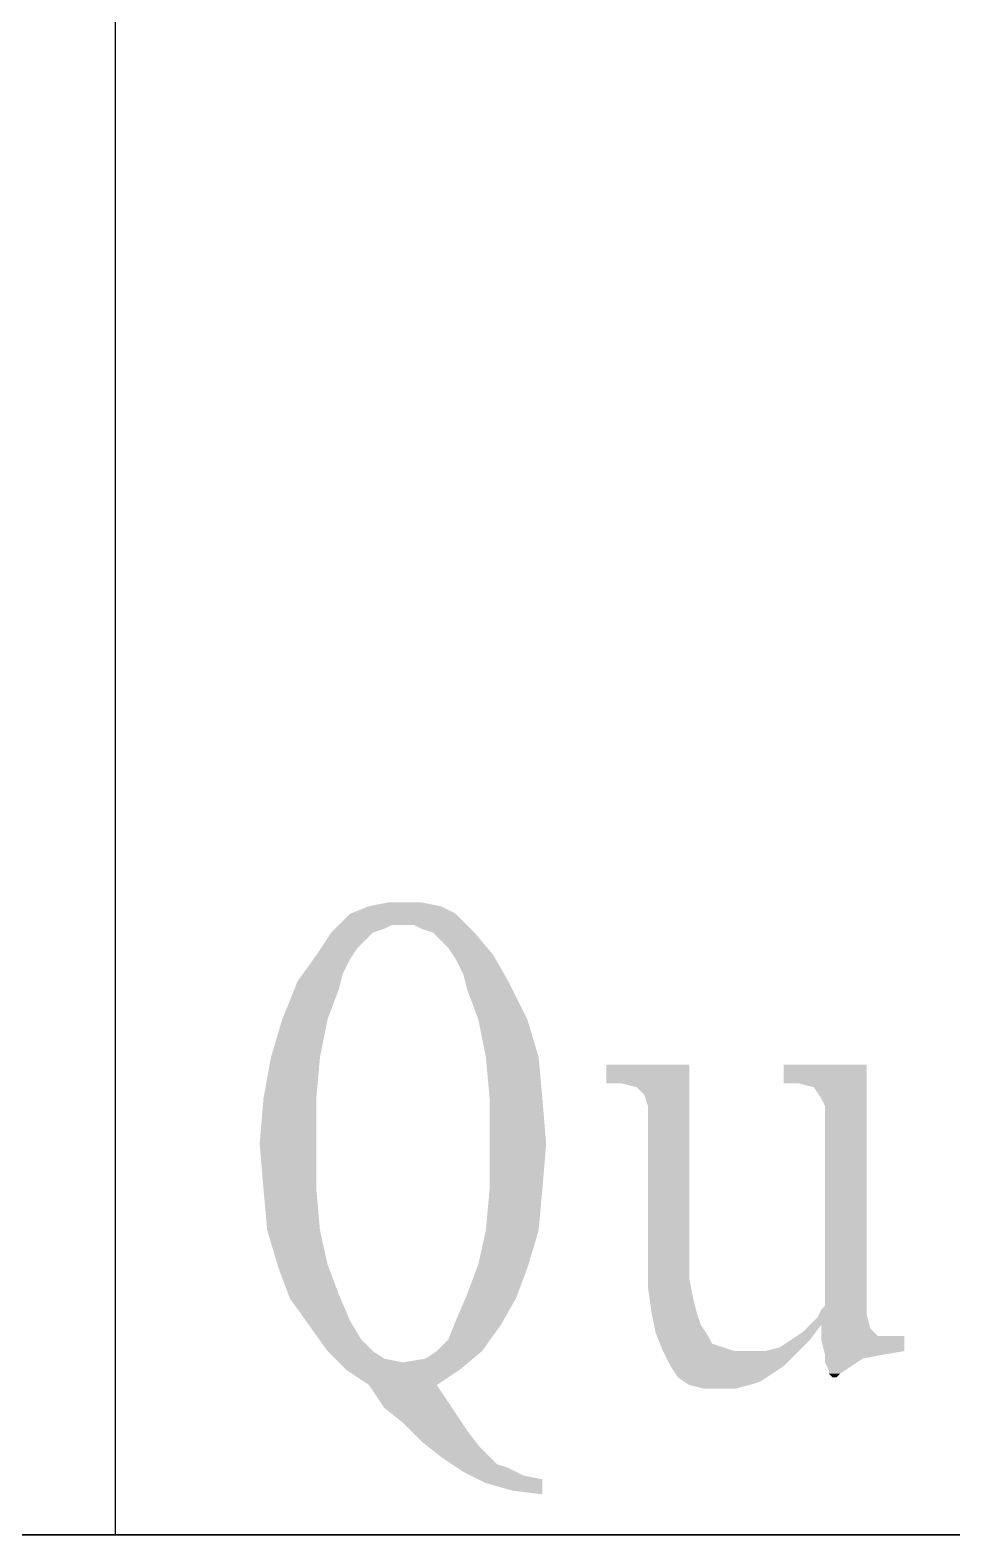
# Model space of a CAD drawing. Header units: millimetres. Extents: x 336 to 634, y 189 to 399.
# Drawn here: x 541.22 to 544.84, y 255.18 to 261.09 of the extents above; entities that cross this region are included whole.
import ezdxf

# ---------------------------------------------------------------- set-up
doc = ezdxf.new("R2010")
doc.units = ezdxf.units.MM

msp = doc.modelspace()

# ---------------------------------------------------------------- linework, layer by layer
at = {"color": 2, "linetype": 'Continuous'}
for p, q in [((541.54988, 297.17577), (541.54988, 255.17577)), ((448.54988, 255.17577), (628.54988, 255.17577))]:
    msp.add_line(p, q, dxfattribs=at)
at = {"color": 7, "linetype": 'Continuous'}
msp.add_line((448.54993, 255.17685), (628.54993, 255.17685), dxfattribs=at)
for points in [[(542.82969, 257.64614), (542.47414, 257.61651), (542.54821, 257.64614)], [(542.47414, 257.61651), (542.82969, 257.64614), (542.88895, 257.61651)], [(542.68155, 257.66096), (542.75562, 257.66096), (542.54821, 257.64614)], [(542.68155, 257.66096), (542.54821, 257.64614), (542.62229, 257.66096)], [(542.54821, 257.64614), (542.75562, 257.66096), (542.82969, 257.64614)], [(542.88895, 257.61651), (542.6371, 257.57207), (542.40006, 257.54244)], [(542.88895, 257.61651), (542.40006, 257.54244), (542.47414, 257.61651)], [(542.6371, 257.57207), (542.60747, 257.55725), (542.40006, 257.54244)], [(542.68155, 257.57207), (542.6371, 257.57207), (542.88895, 257.61651)], [(542.72599, 257.57207), (542.68155, 257.57207), (542.88895, 257.61651)], [(542.75562, 257.55725), (542.72599, 257.57207), (542.88895, 257.61651)], [(542.80006, 257.54244), (542.75562, 257.55725), (542.88895, 257.61651)], [(542.80006, 257.54244), (542.88895, 257.61651), (542.96303, 257.54244)], [(542.56303, 257.54244), (542.5334, 257.51281), (542.34081, 257.45355)], [(542.56303, 257.54244), (542.34081, 257.45355), (542.40006, 257.54244)], [(542.5334, 257.51281), (542.50377, 257.48318), (542.34081, 257.45355)], [(542.40006, 257.54244), (542.60747, 257.55725), (542.56303, 257.54244)], [(542.96303, 257.54244), (542.82969, 257.51281), (542.80006, 257.54244)], [(542.85932, 257.48318), (542.82969, 257.51281), (542.96303, 257.54244)], [(542.85932, 257.48318), (542.96303, 257.54244), (543.0371, 257.45355)], [(542.47414, 257.43873), (542.26673, 257.34984), (542.34081, 257.45355)], [(542.34081, 257.45355), (542.50377, 257.48318), (542.47414, 257.43873)], [(543.0371, 257.45355), (542.88895, 257.43873), (542.85932, 257.48318)], [(542.91858, 257.37947), (542.88895, 257.43873), (543.0371, 257.45355)], [(542.91858, 257.37947), (543.0371, 257.45355), (543.09636, 257.34984)], [(542.47414, 257.43873), (542.44451, 257.37947), (542.26673, 257.34984)], [(542.42969, 257.32021), (542.20747, 257.2017), (542.26673, 257.34984)], [(542.26673, 257.34984), (542.44451, 257.37947), (542.42969, 257.32021)], [(543.09636, 257.34984), (542.9334, 257.32021), (542.91858, 257.37947)], [(542.97784, 257.2017), (542.9334, 257.32021), (543.09636, 257.34984)], [(542.97784, 257.2017), (543.09636, 257.34984), (543.17043, 257.2017)], [(542.20747, 257.2017), (542.42969, 257.32021), (542.38525, 257.2017)], [(542.38525, 257.2017), (542.16303, 257.05355), (542.20747, 257.2017)], [(542.16303, 257.05355), (542.38525, 257.2017), (542.35562, 257.05355)], [(543.17043, 257.2017), (543.00747, 257.05355), (542.97784, 257.2017)], [(543.00747, 257.05355), (543.17043, 257.2017), (543.21488, 257.05355)], [(542.35562, 257.05355), (542.1334, 256.89059), (542.16303, 257.05355)], [(542.1334, 256.89059), (542.35562, 257.05355), (542.34081, 256.89059)], [(543.21488, 257.05355), (543.02229, 256.89059), (543.00747, 257.05355)], [(543.02229, 256.89059), (543.21488, 257.05355), (543.22969, 256.89059)], [(543.80747, 257.02392), (543.48155, 256.94985), (543.48155, 257.02392)], [(543.54081, 256.94985), (543.48155, 256.94985), (543.80747, 257.02392)], [(543.60006, 256.93503), (543.54081, 256.94985), (543.80747, 257.02392)], [(543.62969, 256.9054), (543.60006, 256.93503), (543.80747, 257.02392)], [(543.64451, 256.86096), (543.62969, 256.9054), (543.80747, 257.02392)], [(543.64451, 256.86096), (543.80747, 257.02392), (543.80747, 256.17948)], [(544.50377, 257.02392), (544.17784, 256.94985), (544.17784, 257.02392)], [(544.2371, 256.94985), (544.17784, 256.94985), (544.50377, 257.02392)], [(544.29636, 256.93503), (544.2371, 256.94985), (544.50377, 257.02392)], [(544.32599, 256.89059), (544.29636, 256.93503), (544.50377, 257.02392)], [(544.34081, 256.86096), (544.32599, 256.89059), (544.50377, 257.02392)], [(544.34081, 256.66836), (544.34081, 256.86096), (544.50377, 257.02392)], [(544.34081, 256.52022), (544.34081, 256.66836), (544.50377, 257.02392)], [(544.34081, 256.38688), (544.34081, 256.52022), (544.50377, 257.02392)], [(544.34081, 256.26836), (544.34081, 256.38688), (544.50377, 257.02392)], [(544.34081, 256.17948), (544.34081, 256.26836), (544.50377, 257.02392)], [(544.34081, 256.12022), (544.34081, 256.17948), (544.50377, 257.02392)], [(544.34081, 256.12022), (544.50377, 257.02392), (544.50377, 256.12022)], [(542.34081, 256.89059), (542.11858, 256.71281), (542.1334, 256.89059)], [(542.11858, 256.71281), (542.34081, 256.89059), (542.34081, 256.71281)], [(543.22969, 256.89059), (543.02229, 256.71281), (543.02229, 256.89059)], [(543.02229, 256.71281), (543.22969, 256.89059), (543.24451, 256.71281)], [(543.80747, 256.17948), (543.64451, 256.14985), (543.64451, 256.86096)], [(542.34081, 256.71281), (542.1334, 256.53503), (542.11858, 256.71281)], [(542.1334, 256.53503), (542.34081, 256.71281), (542.34081, 256.53503)], [(543.24451, 256.71281), (543.02229, 256.53503), (543.02229, 256.71281)], [(543.02229, 256.53503), (543.24451, 256.71281), (543.22969, 256.53503)], [(542.34081, 256.53503), (542.14821, 256.37207), (542.1334, 256.53503)], [(542.14821, 256.37207), (542.34081, 256.53503), (542.35562, 256.37207)], [(543.22969, 256.53503), (543.00747, 256.37207), (543.02229, 256.53503)], [(543.00747, 256.37207), (543.22969, 256.53503), (543.21488, 256.37207)], [(542.35562, 256.37207), (542.19266, 256.22392), (542.14821, 256.37207)], [(542.35562, 256.37207), (542.38525, 256.23873), (542.19266, 256.22392)], [(543.21488, 256.37207), (542.97784, 256.23873), (543.00747, 256.37207)], [(542.97784, 256.23873), (543.21488, 256.37207), (543.17043, 256.22392)], [(542.19266, 256.22392), (542.38525, 256.23873), (542.42969, 256.12022)], [(542.42969, 256.12022), (542.2371, 256.1054), (542.19266, 256.22392)], [(543.17043, 256.22392), (542.9334, 256.12022), (542.97784, 256.23873)], [(542.9334, 256.12022), (543.17043, 256.22392), (543.12599, 256.1054)], [(543.64451, 256.14985), (543.80747, 256.17948), (543.82229, 256.1054)], [(543.82229, 256.1054), (543.65932, 256.04614), (543.64451, 256.14985)], [(542.2371, 256.1054), (542.42969, 256.12022), (542.47414, 256.01651)], [(542.47414, 256.01651), (542.31118, 256.0017), (542.2371, 256.1054)], [(543.12599, 256.1054), (542.88895, 256.01651), (542.9334, 256.12022)], [(542.88895, 256.01651), (543.12599, 256.1054), (543.06673, 256.0017)], [(543.65932, 256.04614), (543.82229, 256.1054), (543.8371, 256.04614)], [(544.32599, 256.06096), (544.34081, 256.07577), (544.50377, 256.12022)], [(544.32599, 256.06096), (544.50377, 256.12022), (544.50377, 256.04614)], [(544.50377, 256.12022), (544.34081, 256.07577), (544.34081, 256.12022)], [(543.8371, 256.04614), (543.67414, 255.97207), (543.65932, 256.04614)], [(543.8371, 256.04614), (543.85192, 256.0017), (543.67414, 255.97207)], [(544.28155, 256.0017), (544.31118, 256.03133), (544.50377, 256.04614)], [(544.32599, 256.0017), (544.28155, 256.0017), (544.50377, 256.04614)], [(544.50377, 256.04614), (544.31118, 256.03133), (544.32599, 256.06096)], [(544.32599, 256.0017), (544.50377, 256.04614), (544.51858, 255.98688)], [(542.31118, 256.0017), (542.47414, 256.01651), (542.51858, 255.94244)], [(542.51858, 255.94244), (542.38525, 255.89799), (542.31118, 256.0017)], [(542.81488, 255.89799), (542.85932, 255.94244), (543.06673, 256.0017)], [(542.81488, 255.89799), (543.06673, 256.0017), (542.99266, 255.89799)], [(543.06673, 256.0017), (542.85932, 255.94244), (542.88895, 256.01651)], [(543.67414, 255.97207), (543.85192, 256.0017), (543.88155, 255.95725)], [(544.20747, 255.94244), (544.25192, 255.97207), (544.32599, 256.0017)], [(544.20747, 255.94244), (544.32599, 256.0017), (544.28155, 255.94244)], [(544.32599, 256.0017), (544.25192, 255.97207), (544.28155, 256.0017)], [(544.51858, 255.98688), (544.32599, 255.94244), (544.32599, 256.0017)], [(544.51858, 255.98688), (544.54821, 255.95725), (544.32599, 255.94244)], [(542.38525, 255.89799), (542.51858, 255.94244), (542.56303, 255.89799)], [(543.88155, 255.95725), (543.70377, 255.89799), (543.67414, 255.97207)], [(543.88155, 255.95725), (543.89636, 255.92762), (543.70377, 255.89799)], [(543.89636, 255.92762), (543.94081, 255.91281), (543.70377, 255.89799)], [(544.10377, 255.89799), (544.16303, 255.91281), (544.28155, 255.94244)], [(544.10377, 255.89799), (544.28155, 255.94244), (544.22229, 255.88318)], [(544.28155, 255.94244), (544.16303, 255.91281), (544.20747, 255.94244)], [(544.62229, 255.95725), (544.65192, 255.95725), (544.32599, 255.94244)], [(544.57784, 255.95725), (544.62229, 255.95725), (544.32599, 255.94244)], [(544.54821, 255.95725), (544.57784, 255.95725), (544.32599, 255.94244)], [(544.32599, 255.94244), (544.65192, 255.95725), (544.65192, 255.89799)], [(544.65192, 255.89799), (544.34081, 255.88318), (544.32599, 255.94244)], [(542.56303, 255.89799), (542.45932, 255.82392), (542.38525, 255.89799)], [(542.56303, 255.89799), (542.60747, 255.86836), (542.45932, 255.82392)], [(542.60747, 255.86836), (542.68155, 255.85355), (542.45932, 255.82392)], [(542.68155, 255.85355), (542.77043, 255.86836), (542.99266, 255.89799)], [(542.68155, 255.85355), (542.99266, 255.89799), (542.90377, 255.82392)], [(542.99266, 255.89799), (542.77043, 255.86836), (542.81488, 255.89799)], [(543.70377, 255.89799), (543.94081, 255.91281), (543.98525, 255.89799)], [(543.98525, 255.89799), (543.7334, 255.83873), (543.70377, 255.89799)], [(544.10377, 255.89799), (544.22229, 255.88318), (543.7334, 255.83873)], [(544.04451, 255.89799), (544.10377, 255.89799), (543.7334, 255.83873)], [(543.98525, 255.89799), (544.04451, 255.89799), (543.7334, 255.83873)], [(543.7334, 255.83873), (544.22229, 255.88318), (544.17784, 255.83873)], [(544.34081, 255.88318), (544.65192, 255.89799), (544.56303, 255.88318)], [(544.56303, 255.88318), (544.48895, 255.86836), (544.34081, 255.85355)], [(544.56303, 255.88318), (544.34081, 255.85355), (544.34081, 255.88318)], [(544.34081, 255.85355), (544.48895, 255.86836), (544.44451, 255.83873)], [(542.90377, 255.82392), (542.45932, 255.82392), (542.68155, 255.85355)], [(542.90377, 255.82392), (542.54821, 255.76466), (542.45932, 255.82392)], [(542.54821, 255.76466), (542.90377, 255.82392), (542.81488, 255.76466)], [(544.17784, 255.83873), (543.76303, 255.79429), (543.7334, 255.83873)], [(544.17784, 255.83873), (544.1334, 255.8091), (543.76303, 255.79429)], [(543.76303, 255.79429), (544.1334, 255.8091), (544.08895, 255.77947)], [(544.44451, 255.83873), (544.35562, 255.82392), (544.34081, 255.85355)], [(544.35562, 255.8091), (544.35562, 255.82392), (544.44451, 255.83873)], [(544.35562, 255.8091), (544.44451, 255.83873), (544.40006, 255.8091)], [(544.40006, 255.8091), (544.37043, 255.79429), (544.35562, 255.8091)], [(544.37043, 255.79429), (544.40006, 255.8091), (544.38525, 255.79429)], [(542.81488, 255.76466), (542.60747, 255.67577), (542.54821, 255.76466)], [(542.60747, 255.67577), (542.81488, 255.76466), (542.87414, 255.67577)], [(544.08895, 255.77947), (543.80747, 255.76466), (543.76303, 255.79429)], [(543.80747, 255.76466), (544.08895, 255.77947), (544.04451, 255.76466)], [(544.04451, 255.76466), (543.86673, 255.74985), (543.80747, 255.76466)], [(543.92599, 255.74985), (543.86673, 255.74985), (544.04451, 255.76466)], [(543.92599, 255.74985), (544.04451, 255.76466), (543.98525, 255.74985)], [(542.87414, 255.67577), (542.68155, 255.61651), (542.60747, 255.67577)], [(542.68155, 255.61651), (542.87414, 255.67577), (542.9334, 255.58688)], [(542.9334, 255.58688), (542.75562, 255.54244), (542.68155, 255.61651)], [(542.75562, 255.54244), (542.9334, 255.58688), (542.97784, 255.52762)], [(542.97784, 255.52762), (542.82969, 255.48318), (542.75562, 255.54244)], [(542.82969, 255.48318), (542.97784, 255.52762), (543.02229, 255.48318)], [(543.02229, 255.48318), (542.91858, 255.42392), (542.82969, 255.48318)], [(543.02229, 255.48318), (543.05192, 255.45355), (542.91858, 255.42392)], [(543.05192, 255.45355), (543.09636, 255.43873), (542.91858, 255.42392)], [(542.91858, 255.42392), (543.09636, 255.43873), (543.15562, 255.4091)], [(543.15562, 255.4091), (543.00747, 255.37947), (542.91858, 255.42392)], [(543.15562, 255.4091), (543.22969, 255.39429), (543.00747, 255.37947)], [(543.11118, 255.34985), (543.00747, 255.37947), (543.22969, 255.39429)], [(543.11118, 255.34985), (543.22969, 255.39429), (543.22969, 255.33503)]]:
    msp.add_solid(points, dxfattribs=at)

doc.saveas('drawing.dxf')
